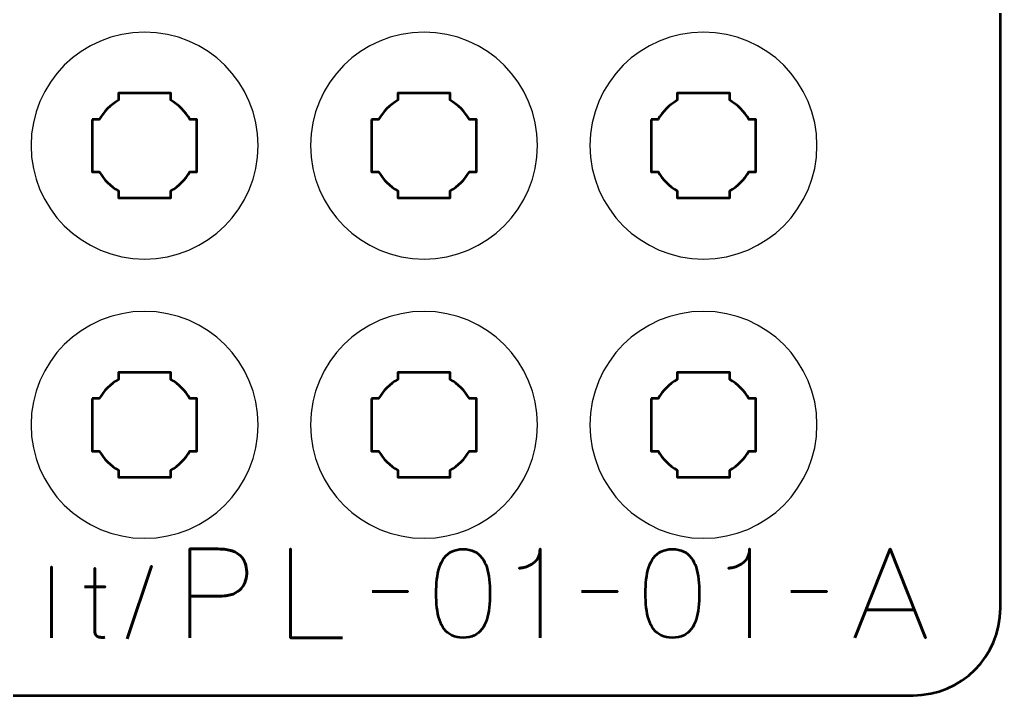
# Model space of a CAD drawing. Header units: centimetres. Extents: x -21 to 0, y -29.7 to 0.
# Drawn here: x -5.62 to 0, y -29.7 to -25.83 of the extents above; entities that cross this region are included whole.
import ezdxf

# ---------------------------------------------------------------- set-up
doc = ezdxf.new("R2010")
doc.units = ezdxf.units.CM
doc.header["$MEASUREMENT"] = 0
doc.layers.add('Layer 1', color=7, linetype='Continuous')

msp = doc.modelspace()

# ---------------------------------------------------------------- linework, layer by layer
at = {"layer": 'Layer 1', "color": 1, "lineweight": 53}
msp.add_open_spline([(-21.00003, -29.19995), (-21.00003, -29.19995), (-21.00003, -5.89992), (-21.00003, -5.89992), (-21.00003, -5.89992), (-21.00003, -5.81709), (-20.93286, -5.74992), (-20.85003, -5.74992), (-20.85003, -5.74992), (-20.7672, -5.74992), (-20.70003, -5.68275), (-20.70003, -5.59992), (-20.70003, -5.59992), (-20.70003, -5.51709), (-20.7672, -5.44992), (-20.85003, -5.44992), (-20.85003, -5.44992), (-20.93286, -5.44992), (-21.00003, -5.38275), (-21.00003, -5.29992), (-21.00003, -5.29992), (-21.00003, -5.21709), (-20.93286, -5.14992), (-20.85003, -5.14992), (-20.85003, -5.14992), (-20.7672, -5.14992), (-20.70003, -5.08275), (-20.70003, -4.99992), (-20.70003, -4.99992), (-20.70003, -4.91709), (-20.7672, -4.84992), (-20.85003, -4.84992), (-20.85003, -4.84992), (-20.93286, -4.84992), (-21.00003, -4.78275), (-21.00003, -4.69992), (-21.00003, -4.69992), (-21.00003, -4.61709), (-20.93286, -4.54992), (-20.85003, -4.54992), (-20.85003, -4.54992), (-20.7672, -4.54992), (-20.70003, -4.48275), (-20.70003, -4.39992), (-20.70003, -4.39992), (-20.70003, -4.31709), (-20.7672, -4.24992), (-20.85003, -4.24992), (-20.85003, -4.24992), (-20.93286, -4.24992), (-21.00003, -4.18275), (-21.00003, -4.09992), (-21.00003, -4.09992), (-21.00003, -4.01709), (-20.93286, -3.94992), (-20.85003, -3.94992), (-20.85003, -3.94992), (-20.7672, -3.94992), (-20.70003, -3.88275), (-20.70003, -3.79992), (-20.70003, -3.79992), (-20.70003, -3.71709), (-20.7672, -3.64992), (-20.85003, -3.64992), (-20.85003, -3.64992), (-20.93286, -3.64992), (-21.00003, -3.58275), (-21.00003, -3.49992), (-21.00003, -3.49992), (-21.00003, -3.41709), (-20.93286, -3.34992), (-20.85003, -3.34992), (-20.85003, -3.34992), (-20.7672, -3.34992), (-20.70003, -3.28275), (-20.70003, -3.19992), (-20.70003, -3.19992), (-20.70003, -3.11709), (-20.7672, -3.04992), (-20.85003, -3.04992), (-20.85003, -3.04992), (-20.93286, -3.04992), (-21.00003, -2.98275), (-21.00003, -2.89992), (-21.00003, -2.89992), (-21.00003, -2.81709), (-20.93286, -2.74992), (-20.85003, -2.74992), (-20.85003, -2.74992), (-20.7672, -2.74992), (-20.70003, -2.68275), (-20.70003, -2.59992), (-20.70003, -2.59992), (-20.70003, -2.51709), (-20.7672, -2.44992), (-20.85003, -2.44992), (-20.85003, -2.44992), (-20.93286, -2.44992), (-21.00003, -2.38275), (-21.00003, -2.29992), (-21.00003, -2.29992), (-21.00003, -2.21709), (-20.93286, -2.14992), (-20.85003, -2.14992), (-20.85003, -2.14992), (-20.7672, -2.14992), (-20.70003, -2.08275), (-20.70003, -1.99992), (-20.70003, -1.99992), (-20.70003, -1.91709), (-20.7672, -1.84992), (-20.85003, -1.84992), (-20.85003, -1.84992), (-20.93286, -1.84992), (-21.00003, -1.78275), (-21.00003, -1.69992), (-21.00003, -1.69992), (-21.00003, -1.61709), (-20.93286, -1.54992), (-20.85003, -1.54992), (-20.85003, -1.54992), (-20.7672, -1.54992), (-20.70003, -1.48275), (-20.70003, -1.39992), (-20.70003, -1.39992), (-20.70003, -1.31709), (-20.7672, -1.24992), (-20.85003, -1.24992), (-20.85003, -1.24992), (-20.93286, -1.24992), (-21.00003, -1.18275), (-21.00003, -1.09992), (-21.00003, -1.09992), (-21.00003, -1.09992), (-21.00003, -0.49992), (-21.00003, -0.49992), (-21.00003, -0.49992), (-21.00003, -0.22295), (-20.77694, 0.00004), (-20.49994, 0.00004), (-20.49994, 0.00004), (-20.49994, 0.00004), (-0.50008, 0.00004), (-0.50008, 0.00004), (-0.50008, 0.00004), (-0.22294, 0.00004), (0.00002, -0.22295), (0.00002, -0.49992), (0.00002, -0.49992), (0.00002, -0.49992), (0.00002, -29.19995), (0.00002, -29.19995), (0.00002, -29.19995), (0.00002, -29.47695), (-0.22294, -29.70004), (-0.50008, -29.70004), (-0.50008, -29.70004), (-0.50008, -29.70004), (-20.49994, -29.70004), (-20.49994, -29.70004), (-20.49994, -29.70004), (-20.77694, -29.70004), (-21.00003, -29.47695), (-21.00003, -29.19995)], degree=3, knots=[0, 0, 0, 0, 0.0243902, 0.0243902, 0.0243902, 0.0243902, 0.0487805, 0.0487805, 0.0487805, 0.0487805, 0.0731707, 0.0731707, 0.0731707, 0.0731707, 0.097561, 0.097561, 0.097561, 0.097561, 0.1219512, 0.1219512, 0.1219512, 0.1219512, 0.1463415, 0.1463415, 0.1463415, 0.1463415, 0.1707317, 0.1707317, 0.1707317, 0.1707317, 0.195122, 0.195122, 0.195122, 0.195122, 0.2195122, 0.2195122, 0.2195122, 0.2195122, 0.2439024, 0.2439024, 0.2439024, 0.2439024, 0.2682927, 0.2682927, 0.2682927, 0.2682927, 0.2926829, 0.2926829, 0.2926829, 0.2926829, 0.3170732, 0.3170732, 0.3170732, 0.3170732, 0.3414634, 0.3414634, 0.3414634, 0.3414634, 0.3658537, 0.3658537, 0.3658537, 0.3658537, 0.3902439, 0.3902439, 0.3902439, 0.3902439, 0.4146341, 0.4146341, 0.4146341, 0.4146341, 0.4390244, 0.4390244, 0.4390244, 0.4390244, 0.4634146, 0.4634146, 0.4634146, 0.4634146, 0.4878049, 0.4878049, 0.4878049, 0.4878049, 0.5121951, 0.5121951, 0.5121951, 0.5121951, 0.5365854, 0.5365854, 0.5365854, 0.5365854, 0.5609756, 0.5609756, 0.5609756, 0.5609756, 0.5853659, 0.5853659, 0.5853659, 0.5853659, 0.6097561, 0.6097561, 0.6097561, 0.6097561, 0.6341463, 0.6341463, 0.6341463, 0.6341463, 0.6585366, 0.6585366, 0.6585366, 0.6585366, 0.6829268, 0.6829268, 0.6829268, 0.6829268, 0.7073171, 0.7073171, 0.7073171, 0.7073171, 0.7317073, 0.7317073, 0.7317073, 0.7317073, 0.7560976, 0.7560976, 0.7560976, 0.7560976, 0.7804878, 0.7804878, 0.7804878, 0.7804878, 0.804878, 0.804878, 0.804878, 0.804878, 0.8292683, 0.8292683, 0.8292683, 0.8292683, 0.8536585, 0.8536585, 0.8536585, 0.8536585, 0.8780488, 0.8780488, 0.8780488, 0.8780488, 0.902439, 0.902439, 0.902439, 0.902439, 0.9268293, 0.9268293, 0.9268293, 0.9268293, 0.9512195, 0.9512195, 0.9512195, 0.9512195, 0.9756098, 0.9756098, 0.9756098, 0.9756098, 1, 1, 1, 1], dxfattribs=at)
at = {"layer": 'Layer 1', "color": 3, "lineweight": 25}
for points in [[(-4.25, -26.54999), (-4.25, -26.90918), (-4.54083, -27.20001), (-4.9, -27.20001), (-4.9, -27.20001), (-5.25893, -27.20001), (-5.55, -26.90918), (-5.55, -26.54999), (-5.55, -26.54999), (-5.55, -26.19106), (-5.25893, -25.89999), (-4.9, -25.89999), (-4.9, -25.89999), (-4.54083, -25.89999), (-4.25, -26.19106), (-4.25, -26.54999)], [(-2.65, -26.54999), (-2.65, -26.90918), (-2.94083, -27.20001), (-3.3, -27.20001), (-3.3, -27.20001), (-3.65893, -27.20001), (-3.95, -26.90918), (-3.95, -26.54999), (-3.95, -26.54999), (-3.95, -26.19106), (-3.65893, -25.89999), (-3.3, -25.89999), (-3.3, -25.89999), (-2.94083, -25.89999), (-2.65, -26.19106), (-2.65, -26.54999)], [(-1.05, -26.54999), (-1.05, -26.90918), (-1.34083, -27.20001), (-1.7, -27.20001), (-1.7, -27.20001), (-2.05893, -27.20001), (-2.35, -26.90918), (-2.35, -26.54999), (-2.35, -26.54999), (-2.35, -26.19106), (-2.05893, -25.89999), (-1.7, -25.89999), (-1.7, -25.89999), (-1.34083, -25.89999), (-1.05, -26.19106), (-1.05, -26.54999)], [(-4.25, -28.14999), (-4.25, -28.50918), (-4.54083, -28.80001), (-4.9, -28.80001), (-4.9, -28.80001), (-5.25893, -28.80001), (-5.55, -28.50918), (-5.55, -28.14999), (-5.55, -28.14999), (-5.55, -27.79106), (-5.25893, -27.49999), (-4.9, -27.49999), (-4.9, -27.49999), (-4.54083, -27.49999), (-4.25, -27.79106), (-4.25, -28.14999)], [(-2.65, -28.14999), (-2.65, -28.50918), (-2.94083, -28.80001), (-3.3, -28.80001), (-3.3, -28.80001), (-3.65893, -28.80001), (-3.95, -28.50918), (-3.95, -28.14999), (-3.95, -28.14999), (-3.95, -27.79106), (-3.65893, -27.49999), (-3.3, -27.49999), (-3.3, -27.49999), (-2.94083, -27.49999), (-2.65, -27.79106), (-2.65, -28.14999)], [(-1.05, -28.14999), (-1.05, -28.50918), (-1.34083, -28.80001), (-1.7, -28.80001), (-1.7, -28.80001), (-2.05893, -28.80001), (-2.35, -28.50918), (-2.35, -28.14999), (-2.35, -28.14999), (-2.35, -27.79106), (-2.05893, -27.49999), (-1.7, -27.49999), (-1.7, -27.49999), (-1.34083, -27.49999), (-1.05, -27.79106), (-1.05, -28.14999)]]:
    msp.add_open_spline(points, degree=3, knots=[0, 0, 0, 0, 0.25, 0.25, 0.25, 0.25, 0.5, 0.5, 0.5, 0.5, 0.75, 0.75, 0.75, 0.75, 1, 1, 1, 1], dxfattribs=at)
at = {"layer": 'Layer 1', "lineweight": 53}
for points in [[(-5.19998, -26.40006), (-5.19998, -26.40006), (-5.15989, -26.40006), (-5.15989, -26.40006), (-5.15989, -26.40006), (-5.13354, -26.35449), (-5.09554, -26.31649), (-5.04998, -26.29013), (-5.04998, -26.29013), (-5.04998, -26.29013), (-5.04998, -26.25006), (-5.04998, -26.25006), (-5.04998, -26.25006), (-5.04998, -26.25006), (-4.90542, -26.25006), (-4.90542, -26.25006), (-4.90542, -26.25006), (-4.90542, -26.25006), (-4.9, -26.24999), (-4.9, -26.24999), (-4.9, -26.24999), (-4.9, -26.24999), (-4.89458, -26.25006), (-4.89458, -26.25006), (-4.89458, -26.25006), (-4.89458, -26.25006), (-4.74997, -26.25006), (-4.74997, -26.25006), (-4.74997, -26.25006), (-4.74997, -26.25006), (-4.74997, -26.29014), (-4.74997, -26.29014), (-4.74997, -26.29014), (-4.70441, -26.3165), (-4.66643, -26.35449), (-4.64009, -26.40006), (-4.64009, -26.40006), (-4.64009, -26.40006), (-4.59998, -26.40006), (-4.59998, -26.40006), (-4.59998, -26.40006), (-4.59998, -26.40006), (-4.59998, -26.70007), (-4.59998, -26.70007), (-4.59998, -26.70007), (-4.59998, -26.70007), (-4.64015, -26.70007), (-4.64015, -26.70007), (-4.64015, -26.70007), (-4.66649, -26.7456), (-4.70444, -26.78354), (-4.74997, -26.80987), (-4.74997, -26.80987), (-4.74997, -26.80987), (-4.74997, -26.85006), (-4.74997, -26.85006), (-4.74997, -26.85006), (-4.74997, -26.85006), (-5.04998, -26.85006), (-5.04998, -26.85006), (-5.04998, -26.85006), (-5.04998, -26.85006), (-5.04998, -26.80988), (-5.04998, -26.80988), (-5.04998, -26.80988), (-5.09552, -26.78355), (-5.13348, -26.7456), (-5.15983, -26.70007), (-5.15983, -26.70007), (-5.15983, -26.70007), (-5.19998, -26.70007), (-5.19998, -26.70007), (-5.19998, -26.70007), (-5.19998, -26.70007), (-5.19998, -26.55154), (-5.19998, -26.55154), (-5.19998, -26.55154), (-5.19998, -26.55154), (-5.2, -26.54999), (-5.2, -26.54999), (-5.2, -26.54999), (-5.2, -26.54999), (-5.19998, -26.54844), (-5.19998, -26.54844), (-5.19998, -26.54844), (-5.19998, -26.54844), (-5.19998, -26.40006), (-5.19998, -26.40006)], [(-3.59998, -26.40006), (-3.59998, -26.40006), (-3.55989, -26.40006), (-3.55989, -26.40006), (-3.55989, -26.40006), (-3.53354, -26.35449), (-3.49554, -26.31649), (-3.44998, -26.29013), (-3.44998, -26.29013), (-3.44998, -26.29013), (-3.44998, -26.25006), (-3.44998, -26.25006), (-3.44998, -26.25006), (-3.44998, -26.25006), (-3.30542, -26.25006), (-3.30542, -26.25006), (-3.30542, -26.25006), (-3.30542, -26.25006), (-3.3, -26.24999), (-3.3, -26.24999), (-3.3, -26.24999), (-3.3, -26.24999), (-3.29458, -26.25006), (-3.29458, -26.25006), (-3.29458, -26.25006), (-3.29458, -26.25006), (-3.14997, -26.25006), (-3.14997, -26.25006), (-3.14997, -26.25006), (-3.14997, -26.25006), (-3.14997, -26.29014), (-3.14997, -26.29014), (-3.14997, -26.29014), (-3.10441, -26.3165), (-3.06643, -26.35449), (-3.04009, -26.40006), (-3.04009, -26.40006), (-3.04009, -26.40006), (-2.99998, -26.40006), (-2.99998, -26.40006), (-2.99998, -26.40006), (-2.99998, -26.40006), (-2.99998, -26.70007), (-2.99998, -26.70007), (-2.99998, -26.70007), (-2.99998, -26.70007), (-3.04015, -26.70007), (-3.04015, -26.70007), (-3.04015, -26.70007), (-3.06649, -26.7456), (-3.10444, -26.78354), (-3.14997, -26.80987), (-3.14997, -26.80987), (-3.14997, -26.80987), (-3.14997, -26.85006), (-3.14997, -26.85006), (-3.14997, -26.85006), (-3.14997, -26.85006), (-3.44998, -26.85006), (-3.44998, -26.85006), (-3.44998, -26.85006), (-3.44998, -26.85006), (-3.44998, -26.80988), (-3.44998, -26.80988), (-3.44998, -26.80988), (-3.49552, -26.78355), (-3.53348, -26.7456), (-3.55983, -26.70007), (-3.55983, -26.70007), (-3.55983, -26.70007), (-3.59998, -26.70007), (-3.59998, -26.70007), (-3.59998, -26.70007), (-3.59998, -26.70007), (-3.59998, -26.55154), (-3.59998, -26.55154), (-3.59998, -26.55154), (-3.59998, -26.55154), (-3.6, -26.54999), (-3.6, -26.54999), (-3.6, -26.54999), (-3.6, -26.54999), (-3.59998, -26.54844), (-3.59998, -26.54844), (-3.59998, -26.54844), (-3.59998, -26.54844), (-3.59998, -26.40006), (-3.59998, -26.40006)], [(-1.99998, -26.40006), (-1.99998, -26.40006), (-1.95989, -26.40006), (-1.95989, -26.40006), (-1.95989, -26.40006), (-1.93354, -26.35449), (-1.89554, -26.31649), (-1.84998, -26.29013), (-1.84998, -26.29013), (-1.84998, -26.29013), (-1.84998, -26.25006), (-1.84998, -26.25006), (-1.84998, -26.25006), (-1.84998, -26.25006), (-1.70542, -26.25006), (-1.70542, -26.25006), (-1.70542, -26.25006), (-1.70542, -26.25006), (-1.7, -26.24999), (-1.7, -26.24999), (-1.7, -26.24999), (-1.7, -26.24999), (-1.69458, -26.25006), (-1.69458, -26.25006), (-1.69458, -26.25006), (-1.69458, -26.25006), (-1.54997, -26.25006), (-1.54997, -26.25006), (-1.54997, -26.25006), (-1.54997, -26.25006), (-1.54997, -26.29014), (-1.54997, -26.29014), (-1.54997, -26.29014), (-1.50441, -26.3165), (-1.46643, -26.35449), (-1.44009, -26.40006), (-1.44009, -26.40006), (-1.44009, -26.40006), (-1.39998, -26.40006), (-1.39998, -26.40006), (-1.39998, -26.40006), (-1.39998, -26.40006), (-1.39998, -26.70007), (-1.39998, -26.70007), (-1.39998, -26.70007), (-1.39998, -26.70007), (-1.44015, -26.70007), (-1.44015, -26.70007), (-1.44015, -26.70007), (-1.46649, -26.7456), (-1.50444, -26.78354), (-1.54997, -26.80987), (-1.54997, -26.80987), (-1.54997, -26.80987), (-1.54997, -26.85006), (-1.54997, -26.85006), (-1.54997, -26.85006), (-1.54997, -26.85006), (-1.84998, -26.85006), (-1.84998, -26.85006), (-1.84998, -26.85006), (-1.84998, -26.85006), (-1.84998, -26.80988), (-1.84998, -26.80988), (-1.84998, -26.80988), (-1.89552, -26.78355), (-1.93348, -26.7456), (-1.95983, -26.70007), (-1.95983, -26.70007), (-1.95983, -26.70007), (-1.99998, -26.70007), (-1.99998, -26.70007), (-1.99998, -26.70007), (-1.99998, -26.70007), (-1.99998, -26.55154), (-1.99998, -26.55154), (-1.99998, -26.55154), (-1.99998, -26.55154), (-2, -26.54999), (-2, -26.54999), (-2, -26.54999), (-2, -26.54999), (-1.99998, -26.54844), (-1.99998, -26.54844), (-1.99998, -26.54844), (-1.99998, -26.54844), (-1.99998, -26.40006), (-1.99998, -26.40006)], [(-5.19998, -28.00006), (-5.19998, -28.00006), (-5.15989, -28.00006), (-5.15989, -28.00006), (-5.15989, -28.00006), (-5.13354, -27.95449), (-5.09554, -27.91649), (-5.04998, -27.89013), (-5.04998, -27.89013), (-5.04998, -27.89013), (-5.04998, -27.85006), (-5.04998, -27.85006), (-5.04998, -27.85006), (-5.04998, -27.85006), (-4.90542, -27.85006), (-4.90542, -27.85006), (-4.90542, -27.85006), (-4.90542, -27.85006), (-4.9, -27.84999), (-4.9, -27.84999), (-4.9, -27.84999), (-4.9, -27.84999), (-4.89458, -27.85006), (-4.89458, -27.85006), (-4.89458, -27.85006), (-4.89458, -27.85006), (-4.74997, -27.85006), (-4.74997, -27.85006), (-4.74997, -27.85006), (-4.74997, -27.85006), (-4.74997, -27.89014), (-4.74997, -27.89014), (-4.74997, -27.89014), (-4.70441, -27.9165), (-4.66643, -27.95449), (-4.64009, -28.00006), (-4.64009, -28.00006), (-4.64009, -28.00006), (-4.59998, -28.00006), (-4.59998, -28.00006), (-4.59998, -28.00006), (-4.59998, -28.00006), (-4.59998, -28.30007), (-4.59998, -28.30007), (-4.59998, -28.30007), (-4.59998, -28.30007), (-4.64015, -28.30007), (-4.64015, -28.30007), (-4.64015, -28.30007), (-4.66649, -28.3456), (-4.70444, -28.38354), (-4.74997, -28.40987), (-4.74997, -28.40987), (-4.74997, -28.40987), (-4.74997, -28.45006), (-4.74997, -28.45006), (-4.74997, -28.45006), (-4.74997, -28.45006), (-5.04998, -28.45006), (-5.04998, -28.45006), (-5.04998, -28.45006), (-5.04998, -28.45006), (-5.04998, -28.40988), (-5.04998, -28.40988), (-5.04998, -28.40988), (-5.09552, -28.38355), (-5.13348, -28.3456), (-5.15983, -28.30007), (-5.15983, -28.30007), (-5.15983, -28.30007), (-5.19998, -28.30007), (-5.19998, -28.30007), (-5.19998, -28.30007), (-5.19998, -28.30007), (-5.19998, -28.15154), (-5.19998, -28.15154), (-5.19998, -28.15154), (-5.19998, -28.15154), (-5.2, -28.14999), (-5.2, -28.14999), (-5.2, -28.14999), (-5.2, -28.14999), (-5.19998, -28.14844), (-5.19998, -28.14844), (-5.19998, -28.14844), (-5.19998, -28.14844), (-5.19998, -28.00006), (-5.19998, -28.00006)], [(-3.59998, -28.00006), (-3.59998, -28.00006), (-3.55989, -28.00006), (-3.55989, -28.00006), (-3.55989, -28.00006), (-3.53354, -27.95449), (-3.49554, -27.91649), (-3.44998, -27.89013), (-3.44998, -27.89013), (-3.44998, -27.89013), (-3.44998, -27.85006), (-3.44998, -27.85006), (-3.44998, -27.85006), (-3.44998, -27.85006), (-3.30542, -27.85006), (-3.30542, -27.85006), (-3.30542, -27.85006), (-3.30542, -27.85006), (-3.3, -27.84999), (-3.3, -27.84999), (-3.3, -27.84999), (-3.3, -27.84999), (-3.29458, -27.85006), (-3.29458, -27.85006), (-3.29458, -27.85006), (-3.29458, -27.85006), (-3.14997, -27.85006), (-3.14997, -27.85006), (-3.14997, -27.85006), (-3.14997, -27.85006), (-3.14997, -27.89014), (-3.14997, -27.89014), (-3.14997, -27.89014), (-3.10441, -27.9165), (-3.06643, -27.95449), (-3.04009, -28.00006), (-3.04009, -28.00006), (-3.04009, -28.00006), (-2.99998, -28.00006), (-2.99998, -28.00006), (-2.99998, -28.00006), (-2.99998, -28.00006), (-2.99998, -28.30007), (-2.99998, -28.30007), (-2.99998, -28.30007), (-2.99998, -28.30007), (-3.04015, -28.30007), (-3.04015, -28.30007), (-3.04015, -28.30007), (-3.06649, -28.3456), (-3.10444, -28.38354), (-3.14997, -28.40987), (-3.14997, -28.40987), (-3.14997, -28.40987), (-3.14997, -28.45006), (-3.14997, -28.45006), (-3.14997, -28.45006), (-3.14997, -28.45006), (-3.44998, -28.45006), (-3.44998, -28.45006), (-3.44998, -28.45006), (-3.44998, -28.45006), (-3.44998, -28.40988), (-3.44998, -28.40988), (-3.44998, -28.40988), (-3.49552, -28.38355), (-3.53348, -28.3456), (-3.55983, -28.30007), (-3.55983, -28.30007), (-3.55983, -28.30007), (-3.59998, -28.30007), (-3.59998, -28.30007), (-3.59998, -28.30007), (-3.59998, -28.30007), (-3.59998, -28.15154), (-3.59998, -28.15154), (-3.59998, -28.15154), (-3.59998, -28.15154), (-3.6, -28.14999), (-3.6, -28.14999), (-3.6, -28.14999), (-3.6, -28.14999), (-3.59998, -28.14844), (-3.59998, -28.14844), (-3.59998, -28.14844), (-3.59998, -28.14844), (-3.59998, -28.00006), (-3.59998, -28.00006)], [(-1.99998, -28.00006), (-1.99998, -28.00006), (-1.95989, -28.00006), (-1.95989, -28.00006), (-1.95989, -28.00006), (-1.93354, -27.95449), (-1.89554, -27.91649), (-1.84998, -27.89013), (-1.84998, -27.89013), (-1.84998, -27.89013), (-1.84998, -27.85006), (-1.84998, -27.85006), (-1.84998, -27.85006), (-1.84998, -27.85006), (-1.70542, -27.85006), (-1.70542, -27.85006), (-1.70542, -27.85006), (-1.70542, -27.85006), (-1.7, -27.84999), (-1.7, -27.84999), (-1.7, -27.84999), (-1.7, -27.84999), (-1.69458, -27.85006), (-1.69458, -27.85006), (-1.69458, -27.85006), (-1.69458, -27.85006), (-1.54997, -27.85006), (-1.54997, -27.85006), (-1.54997, -27.85006), (-1.54997, -27.85006), (-1.54997, -27.89014), (-1.54997, -27.89014), (-1.54997, -27.89014), (-1.50441, -27.9165), (-1.46643, -27.95449), (-1.44009, -28.00006), (-1.44009, -28.00006), (-1.44009, -28.00006), (-1.39998, -28.00006), (-1.39998, -28.00006), (-1.39998, -28.00006), (-1.39998, -28.00006), (-1.39998, -28.30007), (-1.39998, -28.30007), (-1.39998, -28.30007), (-1.39998, -28.30007), (-1.44015, -28.30007), (-1.44015, -28.30007), (-1.44015, -28.30007), (-1.46649, -28.3456), (-1.50444, -28.38354), (-1.54997, -28.40987), (-1.54997, -28.40987), (-1.54997, -28.40987), (-1.54997, -28.45006), (-1.54997, -28.45006), (-1.54997, -28.45006), (-1.54997, -28.45006), (-1.84998, -28.45006), (-1.84998, -28.45006), (-1.84998, -28.45006), (-1.84998, -28.45006), (-1.84998, -28.40988), (-1.84998, -28.40988), (-1.84998, -28.40988), (-1.89552, -28.38355), (-1.93348, -28.3456), (-1.95983, -28.30007), (-1.95983, -28.30007), (-1.95983, -28.30007), (-1.99998, -28.30007), (-1.99998, -28.30007), (-1.99998, -28.30007), (-1.99998, -28.30007), (-1.99998, -28.15154), (-1.99998, -28.15154), (-1.99998, -28.15154), (-1.99998, -28.15154), (-2, -28.14999), (-2, -28.14999), (-2, -28.14999), (-2, -28.14999), (-1.99998, -28.14844), (-1.99998, -28.14844), (-1.99998, -28.14844), (-1.99998, -28.14844), (-1.99998, -28.00006), (-1.99998, -28.00006)]]:
    msp.add_open_spline(points, degree=3, knots=[0, 0, 0, 0, 0.0454545, 0.0454545, 0.0454545, 0.0454545, 0.0909091, 0.0909091, 0.0909091, 0.0909091, 0.1363636, 0.1363636, 0.1363636, 0.1363636, 0.1818182, 0.1818182, 0.1818182, 0.1818182, 0.2272727, 0.2272727, 0.2272727, 0.2272727, 0.2727273, 0.2727273, 0.2727273, 0.2727273, 0.3181818, 0.3181818, 0.3181818, 0.3181818, 0.3636364, 0.3636364, 0.3636364, 0.3636364, 0.4090909, 0.4090909, 0.4090909, 0.4090909, 0.4545455, 0.4545455, 0.4545455, 0.4545455, 0.5, 0.5, 0.5, 0.5, 0.5454545, 0.5454545, 0.5454545, 0.5454545, 0.5909091, 0.5909091, 0.5909091, 0.5909091, 0.6363636, 0.6363636, 0.6363636, 0.6363636, 0.6818182, 0.6818182, 0.6818182, 0.6818182, 0.7272727, 0.7272727, 0.7272727, 0.7272727, 0.7727273, 0.7727273, 0.7727273, 0.7727273, 0.8181818, 0.8181818, 0.8181818, 0.8181818, 0.8636364, 0.8636364, 0.8636364, 0.8636364, 0.9090909, 0.9090909, 0.9090909, 0.9090909, 0.9545455, 0.9545455, 0.9545455, 0.9545455, 1, 1, 1, 1], dxfattribs=at)
at = {"layer": 'Layer 1', "color": 5, "lineweight": 53}
for points, knots in [([(-4.64142, -29.36992), (-4.64142, -29.36992), (-4.64142, -28.86121), (-4.64142, -28.86121), (-4.64142, -28.86121), (-4.64142, -28.86121), (-4.47914, -28.86121), (-4.47914, -28.86121), (-4.47914, -28.86121), (-4.44668, -28.86133), (-4.41999, -28.86497), (-4.39894, -28.87203), (-4.39894, -28.87203), (-4.37801, -28.87897), (-4.36155, -28.88861), (-4.34967, -28.90084), (-4.34967, -28.90084), (-4.33779, -28.91295), (-4.32933, -28.92683), (-4.32415, -28.94247), (-4.32415, -28.94247), (-4.3191, -28.95811), (-4.31616, -28.97445), (-4.31545, -28.99174), (-4.31545, -28.99174), (-4.31463, -29.00903), (-4.31663, -29.02596), (-4.32133, -29.04242), (-4.32133, -29.04242), (-4.32615, -29.05889), (-4.33427, -29.07382), (-4.34591, -29.08723), (-4.34591, -29.08723), (-4.35743, -29.10063), (-4.37307, -29.11133), (-4.39271, -29.11921), (-4.39271, -29.11921), (-4.41235, -29.12721), (-4.43669, -29.13121), (-4.46573, -29.13144), (-4.46573, -29.13144), (-4.46573, -29.13144), (-4.64142, -29.13144), (-4.64142, -29.13144), (-4.64142, -29.13144), (-4.64142, -29.13144), (-4.46573, -29.13144), (-4.46573, -29.13144), (-4.46573, -29.13144), (-4.43728, -29.13121), (-4.41317, -29.12721), (-4.39365, -29.11921), (-4.39365, -29.11921), (-4.37401, -29.11133), (-4.35837, -29.10063), (-4.34661, -29.08723), (-4.34661, -29.08723), (-4.33497, -29.07382), (-4.32662, -29.05889), (-4.32168, -29.04242), (-4.32168, -29.04242), (-4.31674, -29.02596), (-4.31463, -29.00903), (-4.31545, -28.99174), (-4.31545, -28.99174), (-4.31616, -28.97445), (-4.3191, -28.95811), (-4.32439, -28.94247), (-4.32439, -28.94247), (-4.32956, -28.92683), (-4.33826, -28.91295), (-4.35014, -28.90084), (-4.35014, -28.90084), (-4.36213, -28.88861), (-4.3786, -28.87897), (-4.39953, -28.87203), (-4.39953, -28.87203), (-4.42058, -28.86497), (-4.44704, -28.86133), (-4.47914, -28.86121), (-4.47914, -28.86121), (-4.47914, -28.86121), (-4.64142, -28.86121), (-4.64142, -28.86121), (-4.64142, -28.86121), (-4.64142, -28.86121), (-4.64142, -29.36992), (-4.64142, -29.36992)], [0, 0, 0, 0, 0.0454545, 0.0454545, 0.0454545, 0.0454545, 0.0909091, 0.0909091, 0.0909091, 0.0909091, 0.1363636, 0.1363636, 0.1363636, 0.1363636, 0.1818182, 0.1818182, 0.1818182, 0.1818182, 0.2272727, 0.2272727, 0.2272727, 0.2272727, 0.2727273, 0.2727273, 0.2727273, 0.2727273, 0.3181818, 0.3181818, 0.3181818, 0.3181818, 0.3636364, 0.3636364, 0.3636364, 0.3636364, 0.4090909, 0.4090909, 0.4090909, 0.4090909, 0.4545455, 0.4545455, 0.4545455, 0.4545455, 0.5, 0.5, 0.5, 0.5, 0.5454545, 0.5454545, 0.5454545, 0.5454545, 0.5909091, 0.5909091, 0.5909091, 0.5909091, 0.6363636, 0.6363636, 0.6363636, 0.6363636, 0.6818182, 0.6818182, 0.6818182, 0.6818182, 0.7272727, 0.7272727, 0.7272727, 0.7272727, 0.7727273, 0.7727273, 0.7727273, 0.7727273, 0.8181818, 0.8181818, 0.8181818, 0.8181818, 0.8636364, 0.8636364, 0.8636364, 0.8636364, 0.9090909, 0.9090909, 0.9090909, 0.9090909, 0.9545455, 0.9545455, 0.9545455, 0.9545455, 1, 1, 1, 1]), ([(-3.76723, -29.36992), (-3.76723, -29.36992), (-4.06427, -29.36992), (-4.06427, -29.36992), (-4.06427, -29.36992), (-4.06427, -29.36992), (-4.06427, -28.86121), (-4.06427, -28.86121), (-4.06427, -28.86121), (-4.06427, -28.86121), (-4.06427, -29.36992), (-4.06427, -29.36992), (-4.06427, -29.36992), (-4.06427, -29.36992), (-3.76723, -29.36992), (-3.76723, -29.36992)], [0, 0, 0, 0, 0.25, 0.25, 0.25, 0.25, 0.5, 0.5, 0.5, 0.5, 0.75, 0.75, 0.75, 0.75, 1, 1, 1, 1]), ([(-3.07649, -29.36992), (-3.05179, -29.3698), (-3.03051, -29.36545), (-3.01275, -29.35698), (-3.01275, -29.35698), (-2.99511, -29.34852), (-2.98041, -29.33641), (-2.96865, -29.321), (-2.96865, -29.321), (-2.95701, -29.30548), (-2.94784, -29.28713), (-2.94102, -29.26597), (-2.94102, -29.26597), (-2.93432, -29.2448), (-2.9295, -29.22163), (-2.92679, -29.19623), (-2.92679, -29.19623), (-2.92397, -29.17083), (-2.92256, -29.14414), (-2.92268, -29.11592), (-2.92268, -29.11592), (-2.92256, -29.08781), (-2.92397, -29.06112), (-2.92679, -29.03584), (-2.92679, -29.03584), (-2.9295, -29.01055), (-2.93432, -28.98727), (-2.94102, -28.9661), (-2.94102, -28.9661), (-2.94784, -28.94506), (-2.95701, -28.92671), (-2.96865, -28.91107), (-2.96865, -28.91107), (-2.98041, -28.89555), (-2.99511, -28.88344), (-3.01275, -28.87497), (-3.01275, -28.87497), (-3.03051, -28.86639), (-3.05179, -28.86203), (-3.07649, -28.86192), (-3.07649, -28.86192), (-3.10118, -28.86203), (-3.12247, -28.86639), (-3.14022, -28.87497), (-3.14022, -28.87497), (-3.15786, -28.88344), (-3.17256, -28.89555), (-3.18432, -28.91107), (-3.18432, -28.91107), (-3.19596, -28.92671), (-3.20513, -28.94506), (-3.21195, -28.9661), (-3.21195, -28.9661), (-3.21866, -28.98727), (-3.22348, -29.01055), (-3.22618, -29.03584), (-3.22618, -29.03584), (-3.22901, -29.06112), (-3.23042, -29.08781), (-3.2303, -29.11592), (-3.2303, -29.11592), (-3.23042, -29.14414), (-3.22901, -29.17083), (-3.22618, -29.19623), (-3.22618, -29.19623), (-3.22348, -29.22163), (-3.21866, -29.2448), (-3.21195, -29.26597), (-3.21195, -29.26597), (-3.20513, -29.28713), (-3.19596, -29.30548), (-3.18432, -29.321), (-3.18432, -29.321), (-3.17256, -29.33641), (-3.15786, -29.34852), (-3.14022, -29.35698), (-3.14022, -29.35698), (-3.12247, -29.36545), (-3.10118, -29.3698), (-3.07649, -29.36992)], [0, 0, 0, 0, 0.05, 0.05, 0.05, 0.05, 0.1, 0.1, 0.1, 0.1, 0.15, 0.15, 0.15, 0.15, 0.2, 0.2, 0.2, 0.2, 0.25, 0.25, 0.25, 0.25, 0.3, 0.3, 0.3, 0.3, 0.35, 0.35, 0.35, 0.35, 0.4, 0.4, 0.4, 0.4, 0.45, 0.45, 0.45, 0.45, 0.5, 0.5, 0.5, 0.5, 0.55, 0.55, 0.55, 0.55, 0.6, 0.6, 0.6, 0.6, 0.65, 0.65, 0.65, 0.65, 0.7, 0.7, 0.7, 0.7, 0.75, 0.75, 0.75, 0.75, 0.8, 0.8, 0.8, 0.8, 0.85, 0.85, 0.85, 0.85, 0.9, 0.9, 0.9, 0.9, 0.95, 0.95, 0.95, 0.95, 1, 1, 1, 1]), ([(-3.07649, -29.36992), (-3.05179, -29.3698), (-3.03051, -29.36545), (-3.01275, -29.35698), (-3.01275, -29.35698), (-2.99511, -29.34852), (-2.98041, -29.33641), (-2.96865, -29.321), (-2.96865, -29.321), (-2.95701, -29.30548), (-2.94784, -29.28713), (-2.94102, -29.26597), (-2.94102, -29.26597), (-2.93432, -29.2448), (-2.9295, -29.22163), (-2.92679, -29.19623), (-2.92679, -29.19623), (-2.92397, -29.17083), (-2.92256, -29.14414), (-2.92268, -29.11592), (-2.92268, -29.11592), (-2.92256, -29.08781), (-2.92397, -29.06112), (-2.92679, -29.03584), (-2.92679, -29.03584), (-2.9295, -29.01055), (-2.93432, -28.98727), (-2.94102, -28.9661), (-2.94102, -28.9661), (-2.94784, -28.94506), (-2.95701, -28.92671), (-2.96865, -28.91107), (-2.96865, -28.91107), (-2.98041, -28.89555), (-2.99511, -28.88344), (-3.01275, -28.87497), (-3.01275, -28.87497), (-3.03051, -28.86639), (-3.05179, -28.86203), (-3.07649, -28.86192), (-3.07649, -28.86192), (-3.10118, -28.86203), (-3.12247, -28.86639), (-3.14022, -28.87497), (-3.14022, -28.87497), (-3.15786, -28.88344), (-3.17256, -28.89555), (-3.18432, -28.91107), (-3.18432, -28.91107), (-3.19596, -28.92671), (-3.20513, -28.94506), (-3.21195, -28.9661), (-3.21195, -28.9661), (-3.21866, -28.98727), (-3.22348, -29.01055), (-3.22618, -29.03584), (-3.22618, -29.03584), (-3.22901, -29.06112), (-3.23042, -29.08781), (-3.2303, -29.11592), (-3.2303, -29.11592), (-3.23042, -29.14414), (-3.22901, -29.17083), (-3.22618, -29.19623), (-3.22618, -29.19623), (-3.22348, -29.22163), (-3.21866, -29.2448), (-3.21195, -29.26597), (-3.21195, -29.26597), (-3.20513, -29.28713), (-3.19596, -29.30548), (-3.18432, -29.321), (-3.18432, -29.321), (-3.17256, -29.33641), (-3.15786, -29.34852), (-3.14022, -29.35698), (-3.14022, -29.35698), (-3.12247, -29.36545), (-3.10118, -29.3698), (-3.07649, -29.36992)], [0, 0, 0, 0, 0.05, 0.05, 0.05, 0.05, 0.1, 0.1, 0.1, 0.1, 0.15, 0.15, 0.15, 0.15, 0.2, 0.2, 0.2, 0.2, 0.25, 0.25, 0.25, 0.25, 0.3, 0.3, 0.3, 0.3, 0.35, 0.35, 0.35, 0.35, 0.4, 0.4, 0.4, 0.4, 0.45, 0.45, 0.45, 0.45, 0.5, 0.5, 0.5, 0.5, 0.55, 0.55, 0.55, 0.55, 0.6, 0.6, 0.6, 0.6, 0.65, 0.65, 0.65, 0.65, 0.7, 0.7, 0.7, 0.7, 0.75, 0.75, 0.75, 0.75, 0.8, 0.8, 0.8, 0.8, 0.85, 0.85, 0.85, 0.85, 0.9, 0.9, 0.9, 0.9, 0.95, 0.95, 0.95, 0.95, 1, 1, 1, 1]), ([(-2.63551, -29.36992), (-2.63551, -29.36992), (-2.63551, -28.86121), (-2.63551, -28.86121), (-2.63551, -28.86121), (-2.63563, -28.8785), (-2.63869, -28.89331), (-2.64457, -28.90566), (-2.64457, -28.90566), (-2.65033, -28.91813), (-2.65797, -28.92836), (-2.66738, -28.93659), (-2.66738, -28.93659), (-2.67679, -28.94482), (-2.6869, -28.95141), (-2.69772, -28.95634), (-2.69772, -28.95634), (-2.70854, -28.96117), (-2.71901, -28.96481), (-2.72912, -28.96705), (-2.72912, -28.96705), (-2.73935, -28.9694), (-2.74805, -28.97081), (-2.75546, -28.97128), (-2.75546, -28.97128), (-2.74805, -28.97081), (-2.73935, -28.9694), (-2.72912, -28.96705), (-2.72912, -28.96705), (-2.71901, -28.96481), (-2.70854, -28.96117), (-2.69772, -28.95634), (-2.69772, -28.95634), (-2.6869, -28.95141), (-2.67679, -28.94482), (-2.66738, -28.93659), (-2.66738, -28.93659), (-2.65797, -28.92836), (-2.65033, -28.91813), (-2.64457, -28.90566), (-2.64457, -28.90566), (-2.63869, -28.89331), (-2.63563, -28.8785), (-2.63551, -28.86121), (-2.63551, -28.86121), (-2.63551, -28.86121), (-2.63551, -29.36992), (-2.63551, -29.36992)], [0, 0, 0, 0, 0.0833333, 0.0833333, 0.0833333, 0.0833333, 0.1666667, 0.1666667, 0.1666667, 0.1666667, 0.25, 0.25, 0.25, 0.25, 0.3333333, 0.3333333, 0.3333333, 0.3333333, 0.4166667, 0.4166667, 0.4166667, 0.4166667, 0.5, 0.5, 0.5, 0.5, 0.5833333, 0.5833333, 0.5833333, 0.5833333, 0.6666667, 0.6666667, 0.6666667, 0.6666667, 0.75, 0.75, 0.75, 0.75, 0.8333333, 0.8333333, 0.8333333, 0.8333333, 0.9166667, 0.9166667, 0.9166667, 0.9166667, 1, 1, 1, 1]), ([(-1.87775, -29.36992), (-1.85305, -29.3698), (-1.83177, -29.36545), (-1.81401, -29.35698), (-1.81401, -29.35698), (-1.79637, -29.34852), (-1.78167, -29.33641), (-1.76991, -29.321), (-1.76991, -29.321), (-1.75827, -29.30548), (-1.7491, -29.28713), (-1.74228, -29.26597), (-1.74228, -29.26597), (-1.73558, -29.2448), (-1.73076, -29.22163), (-1.72805, -29.19623), (-1.72805, -29.19623), (-1.72523, -29.17083), (-1.72382, -29.14414), (-1.72394, -29.11592), (-1.72394, -29.11592), (-1.72382, -29.08781), (-1.72523, -29.06112), (-1.72805, -29.03584), (-1.72805, -29.03584), (-1.73076, -29.01055), (-1.73558, -28.98727), (-1.74228, -28.9661), (-1.74228, -28.9661), (-1.7491, -28.94506), (-1.75827, -28.92671), (-1.76991, -28.91107), (-1.76991, -28.91107), (-1.78167, -28.89555), (-1.79637, -28.88344), (-1.81401, -28.87497), (-1.81401, -28.87497), (-1.83177, -28.86639), (-1.85305, -28.86203), (-1.87775, -28.86192), (-1.87775, -28.86192), (-1.90244, -28.86203), (-1.92373, -28.86639), (-1.94148, -28.87497), (-1.94148, -28.87497), (-1.95912, -28.88344), (-1.97382, -28.89555), (-1.98558, -28.91107), (-1.98558, -28.91107), (-1.99722, -28.92671), (-2.00639, -28.94506), (-2.01321, -28.9661), (-2.01321, -28.9661), (-2.01992, -28.98727), (-2.02474, -29.01055), (-2.02744, -29.03584), (-2.02744, -29.03584), (-2.03027, -29.06112), (-2.03168, -29.08781), (-2.03156, -29.11592), (-2.03156, -29.11592), (-2.03168, -29.14414), (-2.03027, -29.17083), (-2.02744, -29.19623), (-2.02744, -29.19623), (-2.02474, -29.22163), (-2.01992, -29.2448), (-2.01321, -29.26597), (-2.01321, -29.26597), (-2.00639, -29.28713), (-1.99722, -29.30548), (-1.98558, -29.321), (-1.98558, -29.321), (-1.97382, -29.33641), (-1.95912, -29.34852), (-1.94148, -29.35698), (-1.94148, -29.35698), (-1.92373, -29.36545), (-1.90244, -29.3698), (-1.87775, -29.36992)], [0, 0, 0, 0, 0.05, 0.05, 0.05, 0.05, 0.1, 0.1, 0.1, 0.1, 0.15, 0.15, 0.15, 0.15, 0.2, 0.2, 0.2, 0.2, 0.25, 0.25, 0.25, 0.25, 0.3, 0.3, 0.3, 0.3, 0.35, 0.35, 0.35, 0.35, 0.4, 0.4, 0.4, 0.4, 0.45, 0.45, 0.45, 0.45, 0.5, 0.5, 0.5, 0.5, 0.55, 0.55, 0.55, 0.55, 0.6, 0.6, 0.6, 0.6, 0.65, 0.65, 0.65, 0.65, 0.7, 0.7, 0.7, 0.7, 0.75, 0.75, 0.75, 0.75, 0.8, 0.8, 0.8, 0.8, 0.85, 0.85, 0.85, 0.85, 0.9, 0.9, 0.9, 0.9, 0.95, 0.95, 0.95, 0.95, 1, 1, 1, 1]), ([(-1.87775, -29.36992), (-1.85305, -29.3698), (-1.83177, -29.36545), (-1.81401, -29.35698), (-1.81401, -29.35698), (-1.79637, -29.34852), (-1.78167, -29.33641), (-1.76991, -29.321), (-1.76991, -29.321), (-1.75827, -29.30548), (-1.7491, -29.28713), (-1.74228, -29.26597), (-1.74228, -29.26597), (-1.73558, -29.2448), (-1.73076, -29.22163), (-1.72805, -29.19623), (-1.72805, -29.19623), (-1.72523, -29.17083), (-1.72382, -29.14414), (-1.72394, -29.11592), (-1.72394, -29.11592), (-1.72382, -29.08781), (-1.72523, -29.06112), (-1.72805, -29.03584), (-1.72805, -29.03584), (-1.73076, -29.01055), (-1.73558, -28.98727), (-1.74228, -28.9661), (-1.74228, -28.9661), (-1.7491, -28.94506), (-1.75827, -28.92671), (-1.76991, -28.91107), (-1.76991, -28.91107), (-1.78167, -28.89555), (-1.79637, -28.88344), (-1.81401, -28.87497), (-1.81401, -28.87497), (-1.83177, -28.86639), (-1.85305, -28.86203), (-1.87775, -28.86192), (-1.87775, -28.86192), (-1.90244, -28.86203), (-1.92373, -28.86639), (-1.94148, -28.87497), (-1.94148, -28.87497), (-1.95912, -28.88344), (-1.97382, -28.89555), (-1.98558, -28.91107), (-1.98558, -28.91107), (-1.99722, -28.92671), (-2.00639, -28.94506), (-2.01321, -28.9661), (-2.01321, -28.9661), (-2.01992, -28.98727), (-2.02474, -29.01055), (-2.02744, -29.03584), (-2.02744, -29.03584), (-2.03027, -29.06112), (-2.03168, -29.08781), (-2.03156, -29.11592), (-2.03156, -29.11592), (-2.03168, -29.14414), (-2.03027, -29.17083), (-2.02744, -29.19623), (-2.02744, -29.19623), (-2.02474, -29.22163), (-2.01992, -29.2448), (-2.01321, -29.26597), (-2.01321, -29.26597), (-2.00639, -29.28713), (-1.99722, -29.30548), (-1.98558, -29.321), (-1.98558, -29.321), (-1.97382, -29.33641), (-1.95912, -29.34852), (-1.94148, -29.35698), (-1.94148, -29.35698), (-1.92373, -29.36545), (-1.90244, -29.3698), (-1.87775, -29.36992)], [0, 0, 0, 0, 0.05, 0.05, 0.05, 0.05, 0.1, 0.1, 0.1, 0.1, 0.15, 0.15, 0.15, 0.15, 0.2, 0.2, 0.2, 0.2, 0.25, 0.25, 0.25, 0.25, 0.3, 0.3, 0.3, 0.3, 0.35, 0.35, 0.35, 0.35, 0.4, 0.4, 0.4, 0.4, 0.45, 0.45, 0.45, 0.45, 0.5, 0.5, 0.5, 0.5, 0.55, 0.55, 0.55, 0.55, 0.6, 0.6, 0.6, 0.6, 0.65, 0.65, 0.65, 0.65, 0.7, 0.7, 0.7, 0.7, 0.75, 0.75, 0.75, 0.75, 0.8, 0.8, 0.8, 0.8, 0.85, 0.85, 0.85, 0.85, 0.9, 0.9, 0.9, 0.9, 0.95, 0.95, 0.95, 0.95, 1, 1, 1, 1]), ([(-1.43677, -29.36992), (-1.43677, -29.36992), (-1.43677, -28.86121), (-1.43677, -28.86121), (-1.43677, -28.86121), (-1.43689, -28.8785), (-1.43995, -28.89331), (-1.44583, -28.90566), (-1.44583, -28.90566), (-1.45159, -28.91813), (-1.45923, -28.92836), (-1.46864, -28.93659), (-1.46864, -28.93659), (-1.47805, -28.94482), (-1.48816, -28.95141), (-1.49898, -28.95634), (-1.49898, -28.95634), (-1.5098, -28.96117), (-1.52027, -28.96481), (-1.53038, -28.96705), (-1.53038, -28.96705), (-1.54061, -28.9694), (-1.54931, -28.97081), (-1.55672, -28.97128), (-1.55672, -28.97128), (-1.54931, -28.97081), (-1.54061, -28.9694), (-1.53038, -28.96705), (-1.53038, -28.96705), (-1.52027, -28.96481), (-1.5098, -28.96117), (-1.49898, -28.95634), (-1.49898, -28.95634), (-1.48816, -28.95141), (-1.47805, -28.94482), (-1.46864, -28.93659), (-1.46864, -28.93659), (-1.45923, -28.92836), (-1.45159, -28.91813), (-1.44583, -28.90566), (-1.44583, -28.90566), (-1.43995, -28.89331), (-1.43689, -28.8785), (-1.43677, -28.86121), (-1.43677, -28.86121), (-1.43677, -28.86121), (-1.43677, -29.36992), (-1.43677, -29.36992)], [0, 0, 0, 0, 0.0833333, 0.0833333, 0.0833333, 0.0833333, 0.1666667, 0.1666667, 0.1666667, 0.1666667, 0.25, 0.25, 0.25, 0.25, 0.3333333, 0.3333333, 0.3333333, 0.3333333, 0.4166667, 0.4166667, 0.4166667, 0.4166667, 0.5, 0.5, 0.5, 0.5, 0.5833333, 0.5833333, 0.5833333, 0.5833333, 0.6666667, 0.6666667, 0.6666667, 0.6666667, 0.75, 0.75, 0.75, 0.75, 0.8333333, 0.8333333, 0.8333333, 0.8333333, 0.9166667, 0.9166667, 0.9166667, 0.9166667, 1, 1, 1, 1]), ([(-0.83282, -29.36992), (-0.83282, -29.36992), (-0.63103, -28.86121), (-0.63103, -28.86121), (-0.63103, -28.86121), (-0.63103, -28.86121), (-0.42853, -29.36992), (-0.42853, -29.36992), (-0.42853, -29.36992), (-0.42853, -29.36992), (-0.63103, -28.86121), (-0.63103, -28.86121), (-0.63103, -28.86121), (-0.63103, -28.86121), (-0.83282, -29.36992), (-0.83282, -29.36992)], [0, 0, 0, 0, 0.25, 0.25, 0.25, 0.25, 0.5, 0.5, 0.5, 0.5, 0.75, 0.75, 0.75, 0.75, 1, 1, 1, 1]), ([(-5.43221, -29.36992), (-5.43221, -29.36992), (-5.43221, -28.96296), (-5.43221, -28.96296), (-5.43221, -28.96296), (-5.43221, -28.96296), (-5.43221, -29.36992), (-5.43221, -29.36992)], [0, 0, 0, 0, 0.5, 0.5, 0.5, 0.5, 1, 1, 1, 1]), ([(-5.12741, -29.3671), (-5.13437, -29.36766), (-5.14133, -29.36785), (-5.14811, -29.36766), (-5.14811, -29.36766), (-5.15488, -29.36747), (-5.161, -29.36644), (-5.16655, -29.36437), (-5.16655, -29.36437), (-5.1721, -29.36239), (-5.17652, -29.35882), (-5.1799, -29.35374), (-5.1799, -29.35374), (-5.1832, -29.34866), (-5.18489, -29.34142), (-5.18498, -29.3321), (-5.18498, -29.3321), (-5.18498, -29.32768), (-5.18498, -29.32016), (-5.18498, -29.30962), (-5.18498, -29.30962), (-5.18498, -29.29899), (-5.18498, -29.28619), (-5.18498, -29.27105), (-5.18498, -29.27105), (-5.18498, -29.2559), (-5.18498, -29.23935), (-5.18498, -29.22138), (-5.18498, -29.22138), (-5.18498, -29.20341), (-5.18498, -29.18488), (-5.18498, -29.16569), (-5.18498, -29.16569), (-5.18498, -29.1465), (-5.18498, -29.12759), (-5.18498, -29.10887), (-5.18498, -29.10887), (-5.18498, -29.09015), (-5.18498, -29.07255), (-5.18498, -29.056), (-5.18498, -29.056), (-5.18498, -29.03944), (-5.18498, -29.02476), (-5.18498, -29.01207), (-5.18498, -29.01207), (-5.18498, -28.99927), (-5.18498, -28.9893), (-5.18498, -28.98196), (-5.18498, -28.98196), (-5.18498, -28.97472), (-5.18498, -28.97095), (-5.18498, -28.97086), (-5.18498, -28.97086), (-5.18498, -28.97095), (-5.18498, -28.97472), (-5.18498, -28.98196), (-5.18498, -28.98196), (-5.18498, -28.9893), (-5.18498, -28.99927), (-5.18498, -29.01207), (-5.18498, -29.01207), (-5.18498, -29.02476), (-5.18498, -29.03944), (-5.18498, -29.056), (-5.18498, -29.056), (-5.18498, -29.07255), (-5.18498, -29.09015), (-5.18498, -29.10887), (-5.18498, -29.10887), (-5.18498, -29.12759), (-5.18498, -29.1465), (-5.18498, -29.16569), (-5.18498, -29.16569), (-5.18498, -29.18488), (-5.18498, -29.20341), (-5.18498, -29.22138), (-5.18498, -29.22138), (-5.18498, -29.23935), (-5.18498, -29.2559), (-5.18498, -29.27105), (-5.18498, -29.27105), (-5.18498, -29.28619), (-5.18498, -29.29899), (-5.18498, -29.30962), (-5.18498, -29.30962), (-5.18498, -29.32016), (-5.18498, -29.32768), (-5.18498, -29.3321), (-5.18498, -29.3321), (-5.18489, -29.34142), (-5.1832, -29.34866), (-5.1799, -29.35374), (-5.1799, -29.35374), (-5.17652, -29.35882), (-5.1721, -29.36239), (-5.16655, -29.36437), (-5.16655, -29.36437), (-5.161, -29.36644), (-5.15488, -29.36747), (-5.14811, -29.36766), (-5.14811, -29.36766), (-5.14133, -29.36785), (-5.13437, -29.36766), (-5.12741, -29.3671)], [0, 0, 0, 0, 0.0384615, 0.0384615, 0.0384615, 0.0384615, 0.0769231, 0.0769231, 0.0769231, 0.0769231, 0.1153846, 0.1153846, 0.1153846, 0.1153846, 0.1538462, 0.1538462, 0.1538462, 0.1538462, 0.1923077, 0.1923077, 0.1923077, 0.1923077, 0.2307692, 0.2307692, 0.2307692, 0.2307692, 0.2692308, 0.2692308, 0.2692308, 0.2692308, 0.3076923, 0.3076923, 0.3076923, 0.3076923, 0.3461538, 0.3461538, 0.3461538, 0.3461538, 0.3846154, 0.3846154, 0.3846154, 0.3846154, 0.4230769, 0.4230769, 0.4230769, 0.4230769, 0.4615385, 0.4615385, 0.4615385, 0.4615385, 0.5, 0.5, 0.5, 0.5, 0.5384615, 0.5384615, 0.5384615, 0.5384615, 0.5769231, 0.5769231, 0.5769231, 0.5769231, 0.6153846, 0.6153846, 0.6153846, 0.6153846, 0.6538462, 0.6538462, 0.6538462, 0.6538462, 0.6923077, 0.6923077, 0.6923077, 0.6923077, 0.7307692, 0.7307692, 0.7307692, 0.7307692, 0.7692308, 0.7692308, 0.7692308, 0.7692308, 0.8076923, 0.8076923, 0.8076923, 0.8076923, 0.8461538, 0.8461538, 0.8461538, 0.8461538, 0.8846154, 0.8846154, 0.8846154, 0.8846154, 0.9230769, 0.9230769, 0.9230769, 0.9230769, 0.9615385, 0.9615385, 0.9615385, 0.9615385, 1, 1, 1, 1]), ([(-4.99928, -29.37556), (-4.99928, -29.37556), (-4.86099, -28.95901), (-4.86099, -28.95901), (-4.86099, -28.95901), (-4.86099, -28.95901), (-4.99928, -29.37556), (-4.99928, -29.37556)], [0, 0, 0, 0, 0.5, 0.5, 0.5, 0.5, 1, 1, 1, 1]), ([(-5.24425, -29.07754), (-5.24425, -29.07754), (-5.12628, -29.07754), (-5.12628, -29.07754), (-5.12628, -29.07754), (-5.12628, -29.07754), (-5.24425, -29.07754), (-5.24425, -29.07754)], [0, 0, 0, 0, 0.5, 0.5, 0.5, 0.5, 1, 1, 1, 1]), ([(-3.59719, -29.10392), (-3.59719, -29.10392), (-3.39187, -29.10392), (-3.39187, -29.10392), (-3.39187, -29.10392), (-3.39187, -29.10392), (-3.59719, -29.10392), (-3.59719, -29.10392)], [0, 0, 0, 0, 0.5, 0.5, 0.5, 0.5, 1, 1, 1, 1]), ([(-2.39845, -29.10392), (-2.39845, -29.10392), (-2.19313, -29.10392), (-2.19313, -29.10392), (-2.19313, -29.10392), (-2.19313, -29.10392), (-2.39845, -29.10392), (-2.39845, -29.10392)], [0, 0, 0, 0, 0.5, 0.5, 0.5, 0.5, 1, 1, 1, 1]), ([(-1.19971, -29.10392), (-1.19971, -29.10392), (-0.99439, -29.10392), (-0.99439, -29.10392), (-0.99439, -29.10392), (-0.99439, -29.10392), (-1.19971, -29.10392), (-1.19971, -29.10392)], [0, 0, 0, 0, 0.5, 0.5, 0.5, 0.5, 1, 1, 1, 1]), ([(-0.76932, -29.20976), (-0.76932, -29.20976), (-0.49274, -29.20976), (-0.49274, -29.20976), (-0.49274, -29.20976), (-0.49274, -29.20976), (-0.76932, -29.20976), (-0.76932, -29.20976)], [0, 0, 0, 0, 0.5, 0.5, 0.5, 0.5, 1, 1, 1, 1])]:
    msp.add_open_spline(points, degree=3, knots=knots, dxfattribs=at)

doc.saveas('drawing.dxf')
